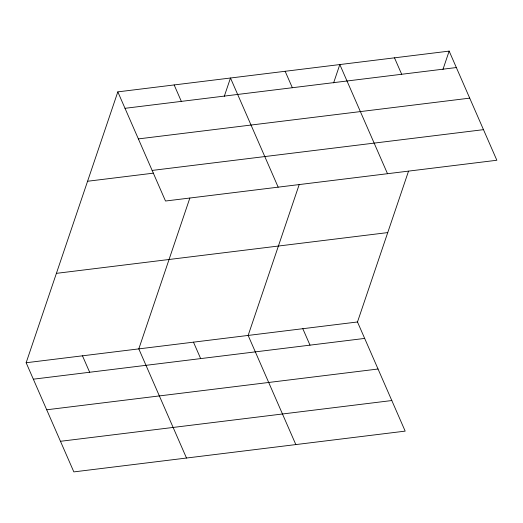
<?xml version="1.0" encoding="UTF-8"?>
<svg xmlns="http://www.w3.org/2000/svg" width="523" height="523" viewBox="0 0 523 523"><rect width="100%" height="100%" fill="white"/><g stroke="black" fill="none" stroke-linecap="round" stroke-linejoin="round"><path stroke-width="0.78" d="M408.522 171.191L357.49 321.978L405.175 431.129L73.841 471.896L26.15 362.746L117.825 91.871L449.159 51.104L496.85 160.254L165.51 201.022L117.825 91.871M189.836 198.099L138.804 348.887L186.495 458.037M224.275 96.343L230.48 78.005L278.164 187.162M299.176 184.645L248.144 335.433L295.835 444.583M333.615 82.889L339.819 64.551L387.51 173.708M442.955 69.435L449.159 51.104M125.004 108.313L456.344 67.545M138.373 138.902L469.713 98.141M152.147 170.426L483.481 129.658M87.57 181.259L153.553 173.139M56.399 273.352L387.739 232.591M26.15 362.746L357.49 321.978M33.335 379.188L364.668 338.42M46.697 409.784L378.037 369.016M60.472 441.301L391.812 400.54M394.492 57.831L401.677 74.273M285.146 71.278L292.331 87.72M302.817 328.706L310.002 345.147M174.152 84.935L181.337 101.377M193.477 342.16L200.662 358.601M82.477 355.817L89.662 372.258"/></g></svg>
